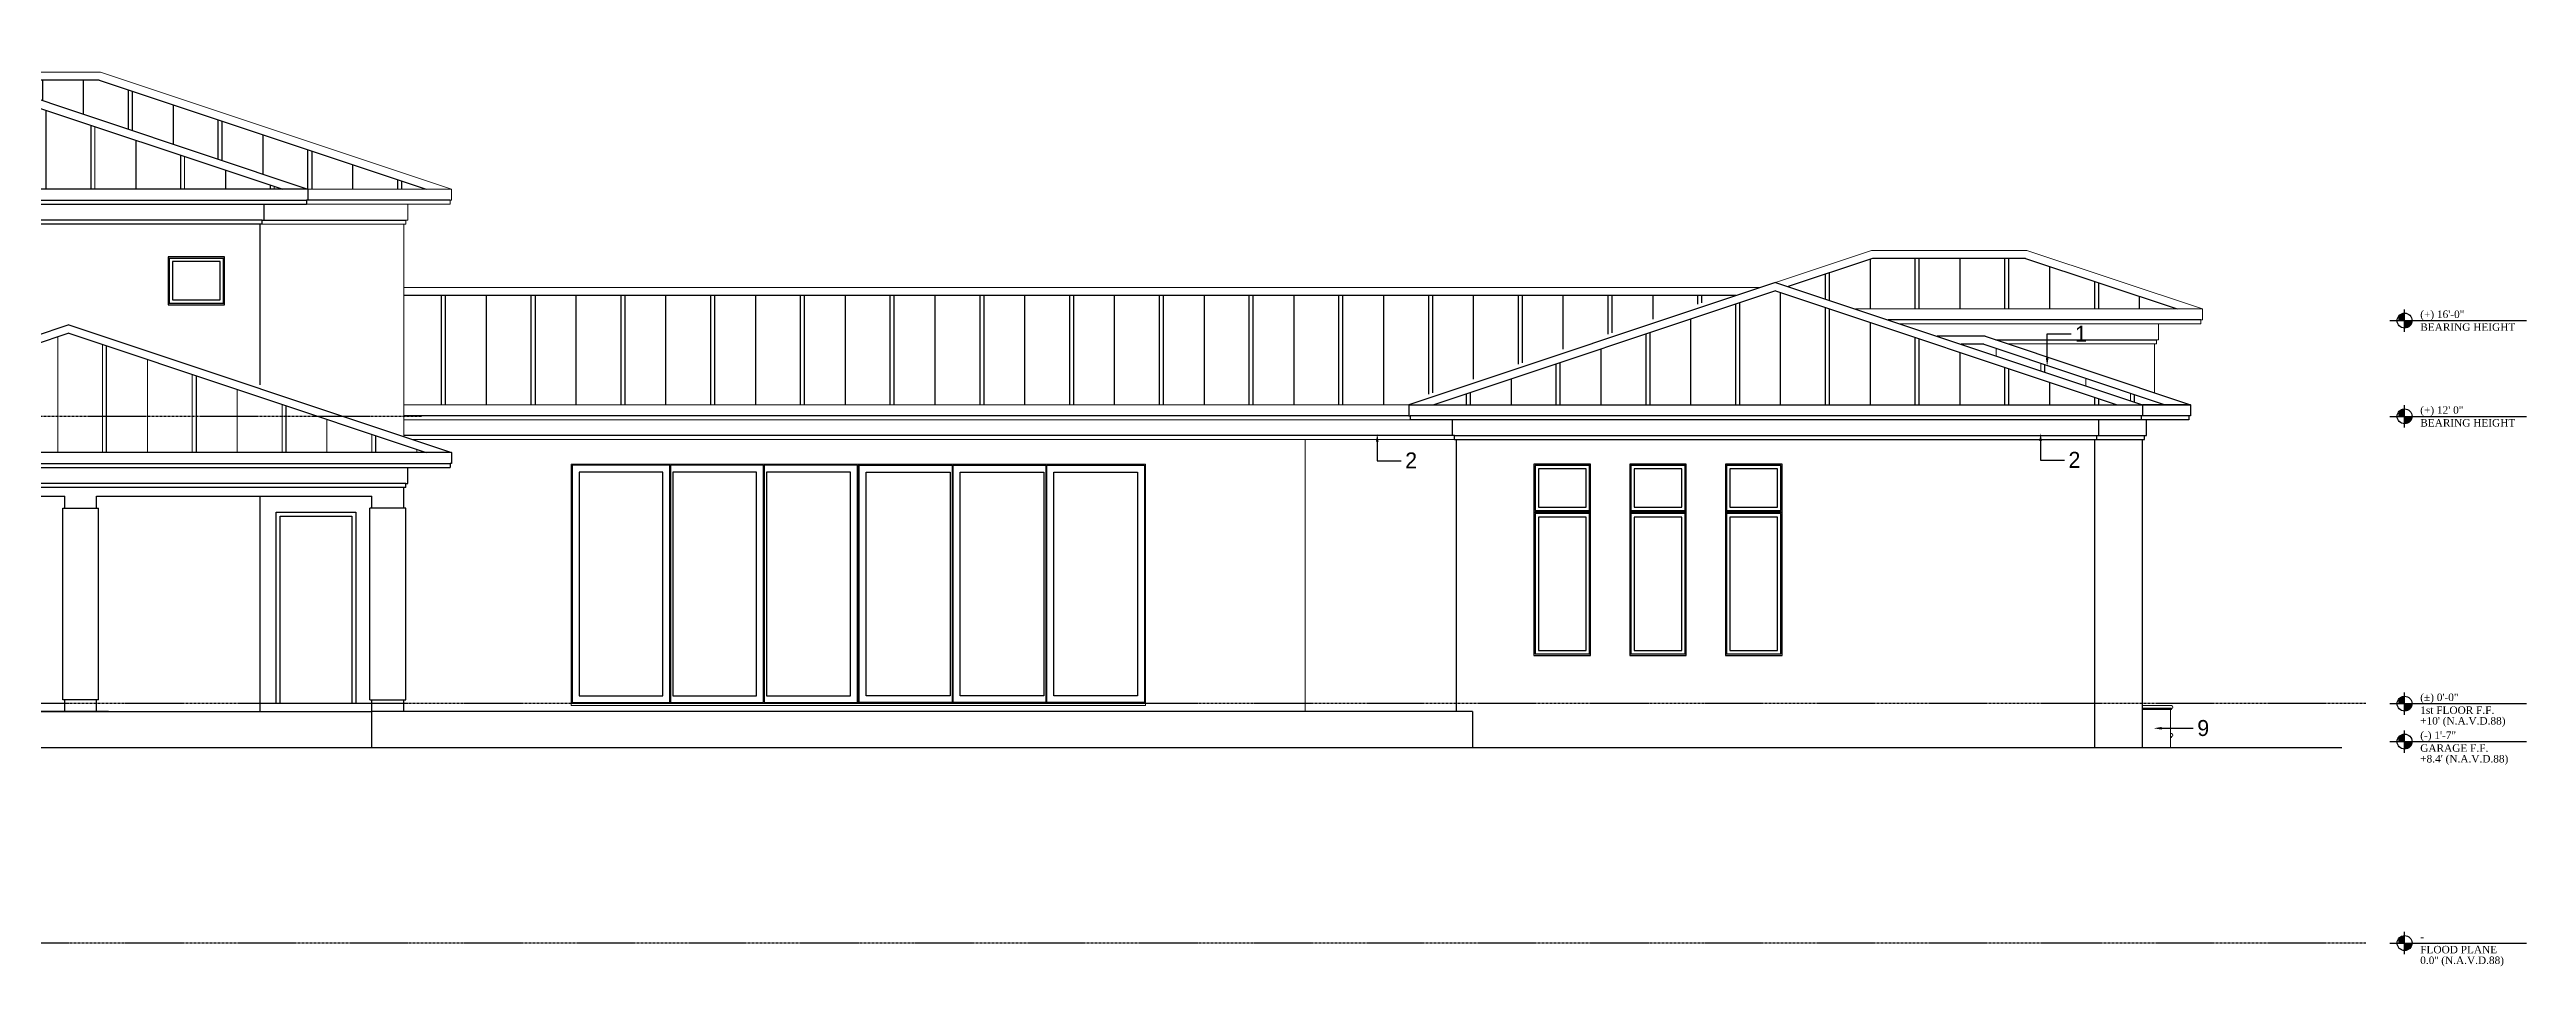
# Model space of a CAD drawing. Header units: inches. Extents: x 0 to 22102, y -19958 to 0.
# Drawn here: x 18548 to 19790, y -8508 to -8049 of the extents above; entities that cross this region are included whole.
import ezdxf
from ezdxf import colors
from ezdxf.entities.mleader import LeaderData, LeaderLine
from ezdxf.enums import TextEntityAlignment as Align
from ezdxf.math import Vec2, Vec3

# ---------------------------------------------------------------- set-up
doc = ezdxf.new("R2010")
doc.units = ezdxf.units.IN
doc.header["$MEASUREMENT"] = 0
doc.linetypes.add('CENTER', pattern=[2, 1.25, -0.25, 0.25, -0.25])
doc.layers.add('1', color=1, linetype='Continuous', lineweight=0)
for name, color, linetype in [('2', 2, 'Continuous'), ('3', 3, 'Continuous'), ('4', 4, 'Continuous'), ('5', 5, 'Continuous'), ('6', 6, 'Continuous'), ('8', 8, 'Continuous'), ('9', 9, 'Continuous'), ('ELEVATION NOTES', 1, 'Continuous'), ('FINISHED FLOOR', 5, 'CENTER'), ('KEY', 3, 'Continuous')]:
    doc.layers.add(name, color=color, linetype=linetype)
doc.styles.add('ARCHITXT', font='BOOKOS.TTF', dxfattribs={"height": 0.078125})

# ---------------------------------------------------------------- blocks, each defined once
blk = doc.blocks.new('ELEVATION NOTE')
for p, q in [((0, 0), (13, 0)), ((4.7, 0), (4.7, 2.7)), ((5.1, 0), (5.1, 3)), ((5.5, 0), (5.5, 3.2)), ((5.9, 0), (5.9, 3.4)), ((6.2, 0), (6.2, 3.6)), ((6.6, 0), (6.6, 3.7)), ((7, 0), (7, 3.7)), ((7.4, -5.6), (7.4, 5.6)), ((7.7, 0), (68.5, 0)), ((7.7, 0), (7.7, -3.7)), ((8.1, 0), (8.1, -3.7)), ((8.5, 0), (8.5, -3.6)), ((8.9, 0), (8.9, -3.4)), ((9.2, 0), (9.2, -3.2)), ((9.6, 0), (9.6, -3)), ((10, 0), (10, -2.7)), ((10.4, 0), (10.4, -2.2)), ((10.7, 0), (10.7, -1.6)), ((11.1, 0), (11.1, 0))]:
    blk.add_line(p, q)
blk.add_circle((7.4, 0), 3.74)
at = {"style": 'ARCHITXT'}
for p in [(15.3, 10), (15.3, 5.1)]:
    blk.add_attdef('XX', text='', height=3.75, dxfattribs=at).set_placement(p, align=Align.TOP_LEFT)
for p in [(15.3, -6.3), (15.3, -11.6)]:
    blk.add_attdef('XX', text='', height=3.75, dxfattribs=at).set_placement(p, align=Align.BOTTOM_LEFT)
blk = doc.blocks.new('CW16')
for p, q in [((28.4, 71.9), (0, 71.9)), ((0, 71.9), (0, 0)), ((28.4, 0), (28.4, 71.9)), ((0, 0), (28.4, 0))]:
    blk.add_line(p, q)
at = {"color": 5}
for p, q in [((27.8, 71.1), (0.6, 71.1)), ((0.6, 71.1), (0.6, 0.8)), ((26.1, 69.4), (2.3, 69.4)), ((2.3, 69.4), (2.3, 2.5)), ((26.1, 2.5), (26.1, 69.4)), ((27.8, 0.8), (27.8, 71.1)), ((0.6, 0.8), (27.8, 0.8)), ((2.3, 2.5), (26.1, 2.5))]:
    blk.add_line(p, q, dxfattribs=at)
blk = doc.blocks.new('CW12')
for p, q in [((28.4, 24.1), (0, 24.1)), ((0, 24.1), (0, 0)), ((28.4, 0), (28.4, 24.1)), ((0, 0), (28.4, 0))]:
    blk.add_line(p, q)
at = {"color": 5}
for p, q in [((27.8, 23.3), (0.6, 23.3)), ((0.6, 23.3), (0.6, 0.8)), ((26.1, 21.7), (2.3, 21.7)), ((2.3, 21.7), (2.3, 2.5)), ((26.1, 2.5), (26.1, 21.7)), ((27.8, 0.8), (27.8, 23.3)), ((0.6, 0.8), (27.8, 0.8)), ((2.3, 2.5), (26.1, 2.5))]:
    blk.add_line(p, q, dxfattribs=at)

msp = doc.modelspace()

# ---------------------------------------------------------------- hatches: boundary and pattern name
at = {"layer": '1'}
h = msp.add_hatch(dxfattribs=at)
h.set_pattern_fill('ANSI31', color=256, scale=360, angle=45)
h.set_pattern_definition([(90, (14970.615, -8205.418), (-45, 0), [])])
h.paths.add_polyline_path([(18466.93813, -8052.86785), (18372.23635, -8052.86785), (18174.23635, -8118.86785), (18664.93813, -8118.86785)])
h = msp.add_hatch(dxfattribs=at)
h.set_pattern_fill('ANSI31', color=256, scale=180, angle=45)
h.set_pattern_definition([(90, (18529.587, -8198.418), (-22.5, 0), [])])
h.paths.add_polyline_path([(18736.93813, -8250.86785), (18557.58724, -8191.08422), (18378.23635, -8250.86785), (18621.58724, -8250.86785)])
h = msp.add_hatch(dxfattribs=at)
h.set_pattern_fill('ANSI31', color=256, scale=180, angle=45)
h.set_pattern_definition([(90, (19411.587, -8174.418), (-22.5, 0), [])])
h.paths.add_polyline_path([(19517.93813, -8196.53452), (19506.58724, -8196.53452), (19597.58724, -8226.86785), (19608.93813, -8226.86785)])
at = {"layer": '2'}
h = msp.add_hatch(dxfattribs=at)
h.set_pattern_fill('ANSI31', color=256, scale=180, angle=45)
h.set_pattern_definition([(90, (19393.587, -8174.418), (-22.5, 0), [])])
h.paths.add_polyline_path([(19584.93813, -8226.86785), (19413.58724, -8169.75089), (19242.23635, -8226.86785), (19485.58724, -8226.86785)])
h = msp.add_hatch(dxfattribs=at)
h.set_pattern_fill('ANSI31', color=256, scale=360, angle=45)
h.set_pattern_definition([(90, (18531.587, -8198.418), (-45, 0), [])])
h.paths.add_polyline_path([(18736.93813, -8250.86785), (18557.58724, -8191.08422), (18378.23635, -8250.86785), (18621.58724, -8250.86785)])
h = msp.add_hatch(dxfattribs=at)
h.set_pattern_fill('ANSI31', color=256, scale=360, angle=45)
h.set_pattern_definition([(90, (19413.587, -8174.418), (-45, 0), [])])
h.paths.add_polyline_path([(19517.93813, -8196.53452), (19506.58724, -8196.53452), (19597.58724, -8226.86785), (19608.93813, -8226.86785)])
at = {"layer": '3'}
h = msp.add_hatch(dxfattribs=at)
h.set_pattern_fill('ANSI31', color=256, scale=360, angle=45)
h.set_pattern_definition([(90, (19395.587, -8174.418), (-45, 0), [])])
h.paths.add_polyline_path([(19584.93813, -8226.86785), (19413.58724, -8169.75089), (19242.23635, -8226.86785), (19485.58724, -8226.86785)])
at = {"layer": '8'}
h = msp.add_hatch(dxfattribs=at)
h.set_pattern_fill('ANSI31', color=256, scale=180, angle=45)
h.set_pattern_definition([(90, (18343.865, -8097.784), (-22.5, 0), [])])
h.paths.add_polyline_path([(18466.93813, -8052.86785), (18372.23635, -8052.86785), (18174.23635, -8118.86785), (18664.93813, -8118.86785)])
h = msp.add_hatch(dxfattribs=at)
h.set_pattern_fill('ANSI31', color=256, scale=360, angle=45)
h.set_pattern_definition([(90, (18769.587, -8091.75), (-45, 0), [])])
h.paths.add_polyline_path([(18572.93813, -8064.20118), (18513.58724, -8064.20118), (18677.58724, -8118.86785), (18736.93813, -8118.86785)])
h = msp.add_hatch(dxfattribs=at)
h.set_pattern_fill('ANSI31', color=256, scale=360, angle=45)
h.set_pattern_definition([(90, (19665.587, -8151.75), (-45, 0), [])])
h.paths.add_polyline_path([(19462.23635, -8153.53452), (19419.9118, -8167.6427), (19453.58724, -8178.86785), (19614.93813, -8178.86785), (19538.93813, -8153.53452)])
h = msp.add_hatch(dxfattribs=at)
h.set_pattern_fill('ANSI31', color=256, scale=360, angle=45)
h.set_pattern_definition([(90, (19736.587, -8245.75), (-45, 0), [])])
h.paths.add_polyline_path([(19387.58724, -8172.20118), (18725.58724, -8172.20118), (18725.58724, -8226.86785), (19223.58724, -8226.86785)])
at = {"layer": '9'}
h = msp.add_hatch(dxfattribs=at)
h.set_pattern_fill('ANSI31', color=256, scale=180, angle=45)
h.set_pattern_definition([(90, (18767.587, -8091.75), (-22.5, 0), [])])
h.paths.add_polyline_path([(18572.93813, -8064.20118), (18513.58724, -8064.20118), (18677.58724, -8118.86785), (18736.93813, -8118.86785)])
h = msp.add_hatch(dxfattribs=at)
h.set_pattern_fill('ANSI31', color=256, scale=180, angle=45)
h.set_pattern_definition([(90, (19663.587, -8151.75), (-22.5, 0), [])])
h.paths.add_polyline_path([(19462.23635, -8153.53452), (19419.9118, -8167.6427), (19453.58724, -8178.86785), (19614.93813, -8178.86785), (19538.93813, -8153.53452)])
h = msp.add_hatch(dxfattribs=at)
h.set_pattern_fill('ANSI31', color=256, scale=180, angle=45)
h.set_pattern_definition([(90, (19734.587, -8245.75), (-22.5, 0), [])])
h.paths.add_polyline_path([(19387.58724, -8172.20118), (18725.58724, -8172.20118), (18725.58724, -8226.86785), (19223.58724, -8226.86785)])

# ---------------------------------------------------------------- linework, layer by layer
msp.add_line((18131.58724, -8398.69703), (19697.58724, -8398.69703))
at = {"layer": '1'}
for p, q in [((18573.58724, -8060.20118), (18501.58724, -8060.20118)), ((18573.58724, -8060.20118), (18749.58724, -8118.86785)), ((18677.58724, -8118.86785), (18749.58724, -8118.86785)), ((18749.58724, -8118.86785), (18749.58724, -8124.36785)), ((18748.83724, -8126.36785), (18676.83724, -8126.36785)), ((18726.58724, -8134.36785), (18727.58724, -8134.36785)), ((18726.58724, -8136.36785), (18726.58724, -8134.36785)), ((18727.58724, -8134.36785), (18727.58724, -8126.36785)), ((18749.58724, -8124.36785), (18748.83724, -8124.36785)), ((18748.83724, -8124.36785), (18748.83724, -8126.36785)), ((18654.58724, -8136.36785), (18726.58724, -8136.36785)), ((18725.58724, -8136.36785), (18725.58724, -8242.86785)), ((19461.58724, -8149.53452), (19413.58724, -8165.53452)), ((19539.58724, -8149.53452), (19461.58724, -8149.53452)), ((19539.58724, -8149.53452), (19627.58724, -8178.86785)), ((19405.58724, -8168.20118), (18725.58724, -8168.20118)), ((19453.58724, -8178.86785), (19627.58724, -8178.86785)), ((19627.58724, -8184.36785), (19626.83724, -8184.36785)), ((19626.83724, -8184.36785), (19626.83724, -8186.36785)), ((19627.58724, -8178.86785), (19627.58724, -8184.36785)), ((19626.83724, -8186.36785), (19476.08724, -8186.36785)), ((19530.08724, -8196.36785), (19604.58724, -8196.36785)), ((19603.58724, -8196.36785), (19603.58724, -8220.86785)), ((19604.58724, -8194.36785), (19605.58724, -8194.36785)), ((19604.58724, -8196.36785), (19604.58724, -8194.36785)), ((19605.58724, -8194.36785), (19605.58724, -8186.36785)), ((18725.58724, -8226.86785), (19229.58724, -8226.86785)), ((19230.33724, -8234.36785), (18725.58724, -8234.36785)), ((19252.58724, -8244.36785), (18730.08724, -8244.36785)), ((19177.58724, -8380.69703), (19177.58724, -8244.36785)), ((19097.58724, -8256.69703), (18809.58724, -8256.69703)), ((18809.58724, -8377.69703), (18809.58724, -8256.69703)), ((19097.58724, -8377.69703), (19097.58724, -8256.69703)), ((19097.58724, -8377.69703), (18809.58724, -8377.69703)), ((19597.58724, -8377.69703), (19612.08724, -8377.69703)), ((19611.58724, -8379.69703), (19597.58724, -8379.69703)), ((19611.58724, -8398.69703), (19611.58724, -8379.69703)), ((19612.08724, -8379.69703), (19611.58724, -8379.69703)), ((19612.08724, -8379.19703), (19612.08724, -8379.69703)), ((19612.08724, -8391.69703), (19611.58724, -8391.69703)), ((19611.58724, -8398.69703), (19611.58724, -8393.69703)), ((19612.08724, -8393.69703), (19611.58724, -8393.69703)), ((19612.08724, -8393.19703), (19612.08724, -8393.69703))]:
    msp.add_line(p, q, dxfattribs=at)
for points in [[(18809.58724, -8376.69703), (18859.58724, -8376.69703), (18859.58724, -8256.69703), (18809.58724, -8256.69703)], [(19097.58724, -8376.69703), (19047.58724, -8376.69703), (19047.58724, -8256.69703), (19097.58724, -8256.69703)]]:
    msp.add_lwpolyline(points, close=True, dxfattribs=at)
for points in [[(18859.58724, -8376.69703), (18906.58724, -8376.69703), (18906.58724, -8256.69703), (18859.58724, -8256.69703)], [(18906.58724, -8376.69703), (18953.58724, -8376.69703), (18953.58724, -8256.69703), (18906.58724, -8256.69703)], [(19000.58724, -8376.69703), (18953.58724, -8376.69703), (18953.58724, -8256.69703), (19000.58724, -8256.69703)], [(19047.58724, -8376.69703), (19000.58724, -8376.69703), (19000.58724, -8256.69703), (19047.58724, -8256.69703)]]:
    msp.add_lwpolyline(points, dxfattribs=at)
for centre in [(19612.08724, -8378.44703), (19612.08724, -8392.44703)]:
    msp.add_arc(centre, 0.75, 270, 90, dxfattribs=at)
at = {"layer": '2'}
for p, q in [((18466.93813, -8052.86785), (18664.93813, -8118.86785)), ((18557.58724, -8191.08422), (18378.23635, -8250.86785)), ((18557.58724, -8191.08422), (18736.93813, -8250.86785)), ((19517.93813, -8196.53452), (19506.58724, -8196.53452)), ((19517.93813, -8196.53452), (19608.93813, -8226.86785))]:
    msp.add_line(p, q, dxfattribs=at)
at = {"layer": '3'}
for p, q in [((18467.58724, -8048.86785), (18677.58724, -8118.86785)), ((18677.58724, -8118.86785), (18161.58724, -8118.86785)), ((18677.58724, -8118.86785), (18677.58724, -8124.36785)), ((18162.33724, -8126.36785), (18676.83724, -8126.36785)), ((18654.58724, -8134.36785), (18655.58724, -8134.36785)), ((18654.58724, -8136.36785), (18654.58724, -8134.36785)), ((18655.58724, -8134.36785), (18655.58724, -8126.36785)), ((18677.58724, -8124.36785), (18676.83724, -8124.36785)), ((18676.83724, -8124.36785), (18676.83724, -8126.36785)), ((18654.58724, -8136.36785), (18184.58724, -8136.36785)), ((18653.58724, -8216.86785), (18653.58724, -8136.36785)), ((19413.58724, -8169.75089), (19242.23635, -8226.86785)), ((19413.58724, -8169.75089), (19584.93813, -8226.86785)), ((18653.58724, -8380.69703), (18653.58724, -8272.69703))]:
    msp.add_line(p, q, dxfattribs=at)
for points in [[(18661.58724, -8376.69703), (18661.58724, -8280.69703), (18701.58724, -8280.69703), (18701.58724, -8376.69703)], [(18663.58724, -8376.69703), (18663.58724, -8282.69703), (18699.58724, -8282.69703), (18699.58724, -8376.69703)]]:
    msp.add_lwpolyline(points, close=True, dxfattribs=at)
at = {"layer": '4'}
for p, q in [((18557.58724, -8186.86785), (18365.58724, -8250.86785)), ((18557.58724, -8186.86785), (18749.58724, -8250.86785)), ((19518.58724, -8192.53452), (19494.58724, -8192.53452)), ((19518.58724, -8192.53452), (19621.58724, -8226.86785)), ((19620.83724, -8234.36785), (19596.83724, -8234.36785)), ((19621.58724, -8226.86785), (19597.58724, -8226.86785)), ((19597.58724, -8226.86785), (19621.58724, -8226.86785)), ((19599.58724, -8242.36785), (19599.58724, -8234.36785)), ((19599.58724, -8242.36785), (19599.58724, -8234.36785)), ((19621.58724, -8232.36785), (19620.83724, -8232.36785)), ((19620.83724, -8232.36785), (19620.83724, -8234.36785)), ((19621.58724, -8226.86785), (19621.58724, -8232.36785)), ((19574.58724, -8244.36785), (19598.58724, -8244.36785)), ((19597.58724, -8398.69703), (19597.58724, -8244.36785)), ((19598.58724, -8242.36785), (19599.58724, -8242.36785)), ((19598.58724, -8244.36785), (19598.58724, -8242.36785)), ((19598.58724, -8242.36785), (19599.58724, -8242.36785)), ((19598.58724, -8244.36785), (19598.58724, -8242.36785)), ((18749.58724, -8250.86785), (18365.58724, -8250.86785)), ((18366.33724, -8258.36785), (18748.83724, -8258.36785)), ((18727.58724, -8266.36785), (18727.58724, -8258.36785)), ((18749.58724, -8256.36785), (18748.83724, -8256.36785)), ((18748.83724, -8256.36785), (18748.83724, -8258.36785)), ((18749.58724, -8250.86785), (18749.58724, -8256.36785)), ((18726.58724, -8268.36785), (18388.58724, -8268.36785)), ((18725.58724, -8278.69703), (18725.58724, -8268.36785)), ((18726.58724, -8266.36785), (18727.58724, -8266.36785)), ((18726.58724, -8268.36785), (18726.58724, -8266.36785)), ((18405.58724, -8272.69703), (18555.58724, -8272.69703)), ((18554.58724, -8278.69703), (18572.58724, -8278.69703)), ((18554.58724, -8374.69703), (18554.58724, -8278.69703)), ((18555.58724, -8278.69703), (18555.58724, -8272.69703)), ((18571.58724, -8272.69703), (18709.58724, -8272.69703)), ((18571.58724, -8278.69703), (18571.58724, -8272.69703)), ((18572.58724, -8374.69703), (18572.58724, -8278.69703)), ((18726.58724, -8278.69703), (18708.58724, -8278.69703)), ((18708.58724, -8374.69703), (18708.58724, -8278.69703)), ((18709.58724, -8278.69703), (18709.58724, -8272.69703)), ((18726.58724, -8374.69703), (18726.58724, -8278.69703)), ((18577.58724, -8380.69703), (18388.58724, -8380.69703)), ((18537.58724, -8380.69703), (18709.58724, -8380.69703)), ((18572.58724, -8374.69703), (18554.58724, -8374.69703)), ((18555.58724, -8380.69703), (18555.58724, -8374.69703)), ((18571.58724, -8380.69703), (18571.58724, -8374.69703)), ((18708.58724, -8374.69703), (18726.58724, -8374.69703)), ((18709.58724, -8380.69703), (18709.58724, -8374.69703)), ((18725.58724, -8380.69703), (18725.58724, -8374.69703))]:
    msp.add_line(p, q, dxfattribs=at)
at = {"layer": '5'}
for p, q in [((18162.33724, -8124.36785), (18676.83724, -8124.36785)), ((18654.58724, -8134.36785), (18184.58724, -8134.36785)), ((18655.58724, -8134.36785), (18726.58724, -8134.36785)), ((18748.83724, -8124.36785), (18677.58724, -8124.36785)), ((19626.83724, -8184.36785), (19470.08724, -8184.36785)), ((19524.08724, -8194.36785), (19604.58724, -8194.36785)), ((19229.58724, -8232.36785), (18725.58724, -8232.36785)), ((19596.83724, -8232.36785), (19230.33724, -8232.36785)), ((19620.83724, -8232.36785), (19597.58724, -8232.36785)), ((19251.58724, -8242.36785), (18725.58724, -8242.36785)), ((19252.58724, -8242.36785), (19574.58724, -8242.36785)), ((19575.58724, -8242.36785), (19598.58724, -8242.36785)), ((18366.33724, -8256.36785), (18748.83724, -8256.36785)), ((18726.58724, -8266.36785), (18388.58724, -8266.36785)), ((19612.08724, -8379.19703), (19597.58724, -8379.19703))]:
    msp.add_line(p, q, dxfattribs=at)
for points in [[(18810.08724, -8376.19703), (18859.08724, -8376.19703), (18859.08724, -8257.19703), (18810.08724, -8257.19703)], [(19097.08724, -8376.19703), (19048.08724, -8376.19703), (19048.08724, -8257.19703), (19097.08724, -8257.19703)], [(18813.58724, -8372.69703), (18855.58724, -8372.69703), (18855.58724, -8260.69703), (18813.58724, -8260.69703)], [(18860.58724, -8372.69703), (18902.58724, -8372.69703), (18902.58724, -8260.69703), (18860.58724, -8260.69703)], [(18907.58724, -8372.69703), (18949.58724, -8372.69703), (18949.58724, -8260.69703), (18907.58724, -8260.69703)], [(18999.58724, -8372.69703), (18957.58724, -8372.69703), (18957.58724, -8260.69703), (18999.58724, -8260.69703)], [(19046.58724, -8372.69703), (19004.58724, -8372.69703), (19004.58724, -8260.69703), (19046.58724, -8260.69703)], [(19093.58724, -8372.69703), (19051.58724, -8372.69703), (19051.58724, -8260.69703), (19093.58724, -8260.69703)]]:
    msp.add_lwpolyline(points, close=True, dxfattribs=at)
for points in [[(18859.58724, -8376.19703), (18906.08724, -8376.19703), (18906.08724, -8257.19703), (18859.58724, -8257.19703)], [(18906.58724, -8376.19703), (18953.08724, -8376.19703), (18953.08724, -8257.19703), (18906.58724, -8257.19703)], [(19000.58724, -8376.19703), (18954.08724, -8376.19703), (18954.08724, -8257.19703), (19000.58724, -8257.19703)], [(19047.58724, -8376.19703), (19001.08724, -8376.19703), (19001.08724, -8257.19703), (19047.58724, -8257.19703)]]:
    msp.add_lwpolyline(points, dxfattribs=at)
at = {"layer": '6'}
for p, q in [((19413.58724, -8165.53452), (19229.58724, -8226.86785)), ((19413.58724, -8165.53452), (19597.58724, -8226.86785)), ((19229.58724, -8226.86785), (19597.58724, -8226.86785)), ((19229.58724, -8226.86785), (19229.58724, -8232.36785)), ((19229.58724, -8232.36785), (19230.33724, -8232.36785)), ((19230.33724, -8232.36785), (19230.33724, -8234.36785)), ((19596.83724, -8234.36785), (19230.33724, -8234.36785)), ((19251.58724, -8242.36785), (19251.58724, -8234.36785)), ((19575.58724, -8242.36785), (19575.58724, -8234.36785)), ((19597.58724, -8232.36785), (19596.83724, -8232.36785)), ((19596.83724, -8232.36785), (19596.83724, -8234.36785)), ((19597.58724, -8226.86785), (19597.58724, -8232.36785)), ((19252.58724, -8242.36785), (19251.58724, -8242.36785)), ((19252.58724, -8244.36785), (19252.58724, -8242.36785)), ((19252.58724, -8244.36785), (19574.58724, -8244.36785)), ((19253.58724, -8380.69703), (19253.58724, -8244.36785)), ((19573.58724, -8398.69703), (19573.58724, -8244.36785)), ((19574.58724, -8242.36785), (19575.58724, -8242.36785)), ((19574.58724, -8244.36785), (19574.58724, -8242.36785)), ((19261.58724, -8380.69703), (18709.58724, -8380.69703)), ((18709.58724, -8398.69703), (18709.58724, -8380.69703)), ((19261.58724, -8380.69703), (19261.58724, -8391.69703)), ((19261.58724, -8387.69703), (19261.58724, -8398.69703))]:
    msp.add_line(p, q, dxfattribs=at)
at = {"layer": '8'}
for p, q in [((18572.93813, -8064.20118), (18513.58724, -8064.20118)), ((18572.93813, -8064.20118), (18736.93813, -8118.86785)), ((19462.23635, -8153.53452), (19419.9118, -8167.6427)), ((19538.93813, -8153.53452), (19462.23635, -8153.53452)), ((19538.93813, -8153.53452), (19614.93813, -8178.86785)), ((19393.58724, -8172.20118), (18725.58724, -8172.20118))]:
    msp.add_line(p, q, dxfattribs=at)
at = {"layer": 'FINISHED FLOOR'}
for p, q in [((18734.5318, -8232.69703), (18131.58724, -8232.69703)), ((19709.58724, -8376.69703), (18131.58724, -8376.69703)), ((19709.58724, -8496.69703), (18131.58724, -8496.69703))]:
    msp.add_line(p, q, dxfattribs=at)

# ---------------------------------------------------------------- block references
at = {"layer": '3'}
msp.add_blockref('CW12', (18607.39974, -8176.82203), dxfattribs=at)
at = {"layer": '6'}
for name, p in [('CW12', (19292.39974, -8280.69703)), ('CW12', (19340.39974, -8280.69703)), ('CW12', (19388.39974, -8280.69703)), ('CW16', (19292.39974, -8352.57203)), ('CW16', (19340.39974, -8352.57203)), ('CW16', (19388.39974, -8352.57203))]:
    msp.add_blockref(name, p, dxfattribs=at)
at = {"layer": 'ELEVATION NOTES'}
ref = msp.add_blockref('ELEVATION NOTE', (19721.58724, -8184.69703), dxfattribs=at)
ref.add_attrib('XX', '(+) 16\'-0"', dxfattribs={"layer": '0', "height": 3.75, "style": 'ARCHITXT'}).set_placement((19736.84868, -8179.64501), align=Align.TOP_LEFT)
ref.add_attrib('XX', 'BEARING HEIGHT', dxfattribs={"layer": '0', "height": 3.75, "style": 'ARCHITXT'}).set_placement((19736.84868, -8190.95151), align=Align.BOTTOM_LEFT)
ref = msp.add_blockref('ELEVATION NOTE', (19721.58724, -8232.69703), dxfattribs=at)
ref.add_attrib('XX', '(+) 12\' 0"', dxfattribs={"layer": '0', "height": 3.75, "style": 'ARCHITXT'}).set_placement((19736.84868, -8227.64501), align=Align.TOP_LEFT)
ref.add_attrib('XX', 'BEARING HEIGHT', dxfattribs={"layer": '0', "height": 3.75, "style": 'ARCHITXT'}).set_placement((19736.84868, -8238.95151), align=Align.BOTTOM_LEFT)
ref = msp.add_blockref('ELEVATION NOTE', (19721.58724, -8376.69703), dxfattribs=at)
ref.add_attrib('XX', '(%%p) 0\'-0"', dxfattribs={"layer": '0', "height": 3.75, "style": 'ARCHITXT'}).set_placement((19736.84868, -8371.64501), align=Align.TOP_LEFT)
ref.add_attrib('XX', '1st FLOOR F.F.', dxfattribs={"layer": '0', "height": 3.75, "style": 'ARCHITXT'}).set_placement((19736.84868, -8382.95151), align=Align.BOTTOM_LEFT)
ref.add_attrib('XX', "+10' (N.A.V.D.88)", dxfattribs={"layer": '0', "height": 3.75, "style": 'ARCHITXT'}).set_placement((19736.84868, -8388.30532), align=Align.BOTTOM_LEFT)
ref = msp.add_blockref('ELEVATION NOTE', (19721.58724, -8395.69703), dxfattribs=at)
ref.add_attrib('XX', '(-) 1\'-7"', dxfattribs={"layer": '0', "height": 3.75, "style": 'ARCHITXT'}).set_placement((19736.84868, -8390.64501), align=Align.TOP_LEFT)
ref.add_attrib('XX', 'GARAGE F.F.', dxfattribs={"layer": '0', "height": 3.75, "style": 'ARCHITXT'}).set_placement((19736.84868, -8401.95151), align=Align.BOTTOM_LEFT)
ref.add_attrib('XX', "+8.4' (N.A.V.D.88)", dxfattribs={"layer": '0', "height": 3.75, "style": 'ARCHITXT'}).set_placement((19736.84868, -8407.30532), align=Align.BOTTOM_LEFT)
ref = msp.add_blockref('ELEVATION NOTE', (19721.58724, -8496.69703), dxfattribs=at)
ref.add_attrib('XX', '-', dxfattribs={"layer": '0', "height": 3.75, "style": 'ARCHITXT'}).set_placement((19736.84868, -8491.64501), align=Align.TOP_LEFT)
ref.add_attrib('XX', 'FLOOD PLANE', dxfattribs={"layer": '0', "height": 3.75, "style": 'ARCHITXT'}).set_placement((19736.84868, -8502.95151), align=Align.BOTTOM_LEFT)
ref.add_attrib('XX', "0.0'' (N.A.V.D.88)", dxfattribs={"layer": '0', "height": 3.75, "style": 'ARCHITXT'}).set_placement((19736.84868, -8508.30532), align=Align.BOTTOM_LEFT)

# ---------------------------------------------------------------- leaders
at = {"layer": 'KEY'}
ml = msp.add_multileader_mtext('Standard', dxfattribs=at)
ml.set_content('1', color=256)
ml.set_leader_properties()
ml.build(insert=Vec2(0, 0))
ml.multileader.update_dxf_attribs({"has_text_frame": 1, "text_left_attachment_type": 2, "text_right_attachment_type": 2, "dogleg_length": 12})
ctx = ml.context
ctx.base_point, ctx.char_height, ctx.plane_origin = Vec3(19561.75802, -8191.26249), 8, Vec3(19549.75802, -8207.48188)
ctx.left_attachment, ctx.right_attachment = 2, 2
notes = []
notes.append((ctx, [(0, (1, 1, 0), (19549.75802, -8191.26249), (1, 0), 12, [(0, [(19549.75802, -8207.48188)], 0, [])])]))
ctx.mtext.insert, ctx.mtext.flow_direction = Vec3(19563.75802, -8187.26249), 5
ml = msp.add_multileader_mtext('Standard', dxfattribs=at)
ml.set_content('2', color=256)
ml.set_leader_properties()
ml.build(insert=Vec2(0, 0))
ml.multileader.update_dxf_attribs({"has_text_frame": 1, "text_left_attachment_type": 2, "text_right_attachment_type": 2, "dogleg_length": 12})
ctx = ml.context
ctx.base_point, ctx.char_height, ctx.plane_origin = Vec3(19225.83059, -8254.99041), 8, Vec3(19213.83059, -8271.2098)
ctx.left_attachment, ctx.right_attachment = 2, 2
notes.append((ctx, [(0, (1, 1, 0), (19213.83059, -8254.99041), (1, 0), 12, [(0, [(19213.83059, -8241.34216)], 0, [])])]))
ctx.mtext.insert, ctx.mtext.flow_direction = Vec3(19227.83059, -8250.78109), 5
ml = msp.add_multileader_mtext('Standard', dxfattribs=at)
ml.set_content('2', color=256)
ml.set_leader_properties()
ml.build(insert=Vec2(0, 0))
ml.multileader.update_dxf_attribs({"has_text_frame": 1, "text_left_attachment_type": 2, "text_right_attachment_type": 2, "dogleg_length": 12})
ctx = ml.context
ctx.base_point, ctx.char_height, ctx.plane_origin = Vec3(19558.46207, -8254.71468), 8, Vec3(19546.46207, -8270.93408)
ctx.left_attachment, ctx.right_attachment = 2, 2
notes.append((ctx, [(0, (1, 1, 0), (19546.46207, -8254.71468), (1, 0), 12, [(0, [(19546.46207, -8241.06643)], 0, [])])]))
ctx.mtext.insert, ctx.mtext.flow_direction = Vec3(19560.46207, -8250.50536), 5
ml = msp.add_multileader_mtext('Standard', dxfattribs=at)
ml.set_content('9', color=256)
ml.set_leader_properties()
ml.build(insert=Vec2(0, 0))
ml.multileader.update_dxf_attribs({"has_text_frame": 1, "text_left_attachment_type": 2, "text_right_attachment_type": 2, "dogleg_length": 12})
ctx = ml.context
ctx.base_point, ctx.char_height, ctx.plane_origin = Vec3(19623.04946, -8389.03807), 8, Vec3(19609.583, -8405.25746)
ctx.left_attachment, ctx.right_attachment = 2, 2
notes.append((ctx, [(0, (1, 1, 0), (19621.583, -8389.03807), (1, 0), 1.46646, [(0, [(19603.11239, -8389.03807)], 0, [])])]))
ctx.mtext.insert, ctx.mtext.flow_direction = Vec3(19625.04946, -8384.90043), 5
for ctx, leaders in notes:
    for number, flags, end, landing, length, lines in leaders:
        leader = LeaderData()
        leader.index, (leader.has_last_leader_line, leader.has_dogleg_vector, leader.attachment_direction) = number, flags
        leader.last_leader_point, leader.dogleg_vector, leader.dogleg_length = Vec3(end), Vec3(landing), length
        for number, points, colour, breaks in lines:
            line = LeaderLine()
            line.index, line.vertices, line.color, line.breaks = number, Vec3.list(points), colors.encode_raw_color(colour), breaks
            leader.lines.append(line)
        ctx.leaders.append(leader)

doc.saveas('drawing.dxf')
